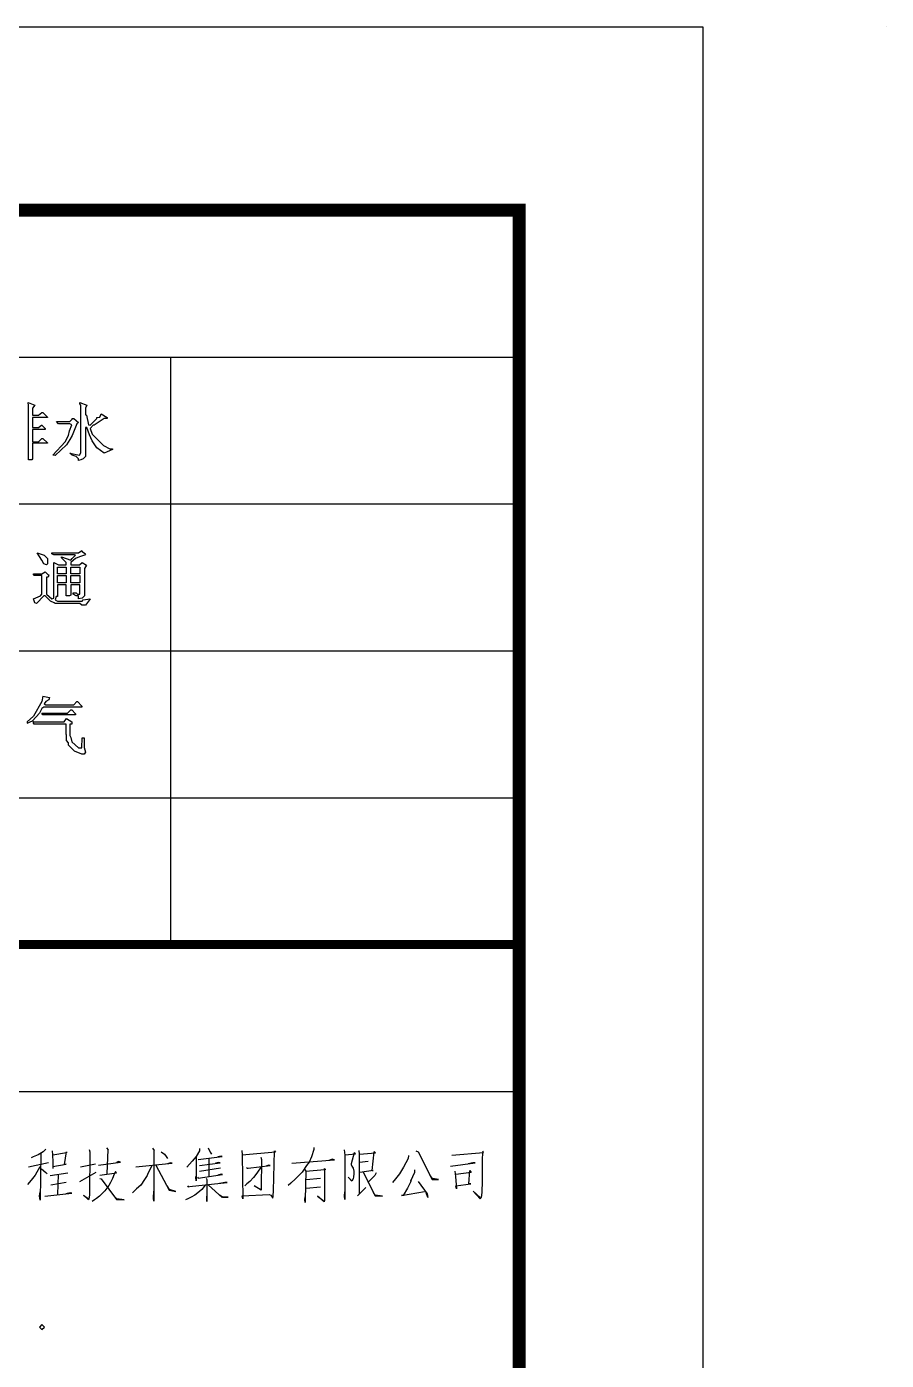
# Model space of a CAD drawing. Extents: x 74607 to 188346, y 27287 to 39167.
# Drawn here: x 115810 to 116747, y 37714 to 39167 of the extents above; entities that cross this region are included whole.
import ezdxf
from ezdxf.enums import TextEntityAlignment as Align

# ---------------------------------------------------------------- set-up
doc = ezdxf.new("R2010")
doc.units = 0
doc.header["$LTSCALE"] = 1000
doc.header["$MEASUREMENT"] = 0
doc.linetypes.add('DASHED2', pattern=[0.375, 0.25, -0.125])
doc.layers.add('DIM_LEAD', color=3, linetype='Continuous')
doc.layers.add('龙骨虚线', color=165, linetype='DASHED2')
doc.styles.get("Standard").update_dxf_attribs({"font": 'gbenor.shx', "bigfont": 'gbcbig.shx'})

# ---------------------------------------------------------------- blocks, each defined once
blk = doc.blocks.new('A1')
at = {"color": 94, "linetype": 'Continuous'}
for p, q in [((-80, 584), (-10, 584)), ((-80, 576), (-10, 576)), ((-29, 576), (-29, 544)), ((-80, 568), (-10, 568)), ((-80, 560), (-10, 560)), ((-80, 552), (-10, 552)), ((-80, 536), (-10, 536))]:
    blk.add_line(p, q, dxfattribs=at)
for points in [[(-841, 0), (-841, 594), (0, 594), (0, 0)], [(-35.996, 523.312), (-36.131, 523.166), (-35.996, 523.026), (-35.862, 523.166), (-35.996, 523.312)]]:
    blk.add_lwpolyline(points, close=True, dxfattribs=at)
at = {"color": 94, "linetype": 'Continuous', "const_width": 0.7}
blk.add_lwpolyline([(-816, 10), (-816, 584), (-10, 584), (-10, 10)], close=True, dxfattribs=at)
at = {"color": 94, "linetype": 'Continuous', "const_width": 0.5}
for points in [[(-10, 10), (-10, 584)], [(-80, 544), (-10, 544)]]:
    blk.add_lwpolyline(points, dxfattribs=at)
at = {"color": 94, "linetype": 'Continuous'}
for points in [[(-36.75, 573.537), (-36.375, 573.387), (-36.5, 573.213), (-36.5, 572.838), (-36.175, 572.838), (-36, 572.988), (-35.95, 572.988), (-35.7, 572.738), (-35.7, 572.713), (-36.5, 572.713), (-36.5, 572.162), (-36.175, 572.162), (-36.025, 572.287), (-36, 572.287), (-35.825, 572.113), (-35.825, 572.062), (-36.5, 572.062), (-36.5, 571.387), (-36.175, 571.387), (-36, 571.562), (-35.95, 571.562), (-35.7, 571.338), (-35.7, 571.312), (-36.5, 571.312), (-36.5, 570.463), (-36.55, 570.412), (-36.725, 570.412), (-36.725, 573.412), (-36.75, 573.463), (-36.75, 573.537)], [(-33.925, 573.537), (-33.55, 573.387), (-33.625, 573.213), (-33.625, 572.863), (-33.575, 572.838), (-33.45, 572.312), (-33.375, 572.287), (-33, 572.662), (-33, 572.713), (-32.85, 572.738), (-32.775, 572.912), (-32.45, 572.713), (-32.45, 572.662), (-32.6, 572.662), (-33.15, 572.287), (-33.2, 572.287), (-33.375, 572.113), (-33.25, 571.812), (-32.65, 571.188), (-32.3, 571.012), (-32.15, 571.012), (-32.15, 570.963), (-32.45, 570.838), (-32.6, 570.762), (-33, 571.062), (-33.25, 571.438), (-33.4, 571.762), (-33.55, 572.162), (-33.625, 572.162), (-33.625, 571.338), (-33.625, 570.588), (-33.75, 570.463), (-33.875, 570.412), (-34, 570.363), (-34, 570.463), (-34.125, 570.588), (-34.35, 570.662), (-34.475, 570.762), (-33.95, 570.662), (-33.875, 570.787), (-33.875, 573.387), (-33.925, 573.463), (-33.925, 573.537)], [(-34.35, 572.662), (-34.25, 572.662), (-34, 572.438), (-34.1, 572.363), (-34.35, 571.738), (-34.475, 571.512), (-34.65, 571.213), (-35.275, 570.637), (-35.4, 570.662), (-34.725, 571.387), (-34.55, 571.738), (-34.5, 571.988), (-34.375, 572.312), (-34.475, 572.363), (-35.1, 572.363), (-35.2, 572.488), (-34.475, 572.488), (-34.35, 572.613), (-34.35, 572.662)], [(-33.825, 565.463), (-33.8, 565.412), (-33.625, 565.287), (-33.675, 565.213), (-33.95, 565.113), (-34.175, 565.037), (-34.425, 564.812), (-34.425, 564.688), (-33.95, 564.688), (-33.8, 564.812), (-33.575, 564.662), (-33.675, 564.488), (-33.675, 563.637), (-33.675, 562.988), (-33.8, 562.863), (-34, 562.838), (-34, 562.988), (-34.125, 562.988), (-34.3, 563.088), (-34.3, 563.162), (-34.125, 563.162), (-34.05, 563.088), (-33.925, 563.088), (-33.925, 563.588), (-34.425, 563.588), (-34.425, 563.037), (-34.5, 562.988), (-34.675, 562.988), (-34.675, 563.588), (-35.15, 563.588), (-35.15, 562.963), (-35.225, 562.963), (-35.275, 562.787), (-35.15, 562.713), (-34.35, 562.713), (-33.8, 562.713), (-33.75, 562.787), (-33.375, 562.838), (-33.4, 562.787), (-33.625, 562.488), (-33.825, 562.488), (-33.925, 562.588), (-34.725, 562.588), (-35.275, 562.588), (-35.325, 562.613), (-35.525, 562.713), (-35.825, 562.988), (-35.9, 562.988), (-36.3, 562.588), (-36.375, 562.613), (-36.45, 562.838), (-36.075, 562.988), (-36, 563.088), (-36, 563.938), (-36, 564.113), (-36.425, 564.113), (-36.45, 564.137), (-36.45, 564.188), (-36, 564.188), (-35.825, 564.312), (-35.65, 564.137), (-35.625, 564.137), (-35.65, 564.012), (-35.75, 564.012), (-35.75, 563.213), (-35.75, 563.088), (-35.45, 562.838), (-35.35, 562.863), (-35.35, 563.713), (-35.35, 564.512), (-35.35, 564.812), (-35.1, 564.688), (-34.675, 564.688), (-34.675, 564.812), (-34.925, 565.062), (-34.925, 565.113), (-34.425, 564.938), (-34.35, 565.037), (-34.175, 565.213), (-34.225, 565.238), (-35.05, 565.238), (-35.35, 565.238), (-35.45, 565.287), (-35.45, 565.338), (-34.6, 565.338), (-34, 565.338), (-33.825, 565.463)], [(-36.25, 565.338), (-35.875, 565.213), (-35.7, 565.037), (-35.7, 564.738), (-35.75, 564.688), (-35.9, 564.738), (-36, 564.938), (-36.25, 565.338)], [(-35.15, 564.562), (-34.675, 564.562), (-34.675, 564.188), (-35.15, 564.188), (-35.15, 564.512), (-35.15, 564.562)], [(-34.425, 564.562), (-33.925, 564.562), (-33.925, 564.188), (-34.425, 564.188), (-34.425, 564.512), (-34.425, 564.562)], [(-35.15, 564.113), (-34.675, 564.113), (-34.675, 563.713), (-35.15, 563.713), (-35.15, 564.012), (-35.15, 564.113)], [(-34.425, 564.113), (-33.925, 564.113), (-33.925, 563.713), (-34.425, 563.713), (-34.425, 564.012), (-34.425, 564.113)], [(-35.95, 557.537), (-36, 557.238), (-36.45, 556.438), (-36.8, 556.137), (-36.8, 556.062), (-36.5, 556.188)], [(-35.95, 557.537), (-35.575, 557.463), (-35.625, 557.338), (-35.775, 557.238), (-35.875, 557.113), (-35.775, 557.062), (-34.975, 557.062), (-34.25, 557.062), (-34.1, 557.238), (-34.05, 557.238), (-33.825, 556.988), (-33.825, 556.938), (-34.65, 556.938), (-35.475, 556.938), (-35.9, 556.938), (-36, 556.863), (-36.125, 556.613), (-36.5, 556.188), (-36.45, 556.137), (-35.625, 556.137), (-34.8, 556.137), (-34.775, 556.137), (-34.65, 556.312), (-34.375, 556.137), (-34.375, 556.012), (-34.475, 556.012), (-34.475, 555.387), (-34.425, 555.287), (-34.375, 555.037), (-34, 554.713), (-33.825, 554.713), (-33.8, 555.262), (-33.7, 555.262), (-33.7, 554.738), (-33.625, 554.488), (-33.7, 554.363), (-33.825, 554.363), (-34.225, 554.537), (-34.55, 554.863), (-34.55, 554.988), (-34.65, 555.113), (-34.65, 555.412), (-34.675, 555.463), (-34.675, 556.012), (-35.525, 556.012), (-36.325, 556.012), (-36.425, 556.012), (-36.45, 556.062), (-36.45, 556.137)], [(-34.425, 556.787), (-34.375, 556.787), (-34.175, 556.562), (-34.175, 556.512), (-34.975, 556.512), (-35.775, 556.512), (-35.95, 556.512), (-36, 556.613), (-35.2, 556.613), (-34.6, 556.613), (-34.475, 556.738), (-34.425, 556.787)], [(-35.777, 532.863), (-35.934, 532.717), (-36.204, 532.555), (-36.473, 532.437), (-36.585, 532.387)], [(-36.047, 532.628), (-36.092, 530.076), (-36.136, 530.289), (-36.092, 530.524)], [(-35.441, 532.768), (-35.418, 532.555), (-35.396, 532.151), (-35.396, 531.798)], [(-35.396, 531.915), (-34.678, 532.033), (-34.768, 532.011), (-34.656, 532.717), (-34.656, 532.65), (-35.396, 532.532)], [(-33.422, 532.835), (-33.377, 532.717), (-33.399, 530.379), (-33.422, 530.216), (-33.467, 530.098), (-33.736, 530.356), (-33.467, 530.143)], [(-32.479, 532.931), (-32.39, 532.813), (-32.412, 532.835), (-32.457, 531.517)], [(-29.967, 532.908), (-29.877, 532.79), (-29.899, 532.835), (-29.899, 530.025), (-29.922, 530.194), (-29.899, 530.569)], [(-29.496, 532.717), (-29.316, 532.577), (-29.226, 532.459), (-29.159, 532.342)], [(-27.415, 532.886), (-27.415, 532.768), (-27.594, 532.459), (-27.819, 532.201), (-28.11, 531.871)], [(-26.944, 532.931), (-26.831, 532.695), (-26.764, 532.577)], [(-25.104, 532.79), (-25.082, 532.555), (-25.059, 530.143), (-25.082, 530.311), (-23.623, 530.379), (-23.534, 530.356), (-23.421, 530.194), (-23.399, 530.311), (-23.376, 530.592), (-23.332, 532.768), (-23.264, 532.695), (-25.082, 532.532)], [(-21.178, 532.953), (-21.178, 532.835), (-21.312, 532.437), (-21.447, 532.151), (-21.582, 531.966), (-21.828, 531.607), (-22.187, 531.231), (-22.434, 530.996), (-22.591, 530.878)], [(-19.54, 532.813), (-19.495, 532.532), (-19.495, 530.121), (-19.518, 530.311), (-19.495, 530.524)], [(-19.473, 532.555), (-18.918, 532.6), (-18.979, 532.65), (-19.159, 532.056), (-19.159, 532.011), (-19.114, 531.938), (-19.047, 531.82), (-19.002, 531.657), (-19.002, 531.517), (-19.024, 531.349), (-19.047, 531.231), (-19.114, 531.113), (-19.316, 531.326), (-19.114, 531.136)], [(-18.738, 532.79), (-18.716, 532.577), (-18.716, 530.407), (-18.805, 530.311), (-18.357, 530.76)], [(-18.693, 532.577), (-17.818, 532.65), (-17.908, 532.717), (-18.02, 531.702), (-17.953, 531.702), (-18.671, 531.584)], [(-16.023, 532.504), (-16.046, 532.342), (-16.293, 531.871), (-16.517, 531.517), (-16.741, 531.231), (-16.898, 531.04)], [(-15.62, 532.768), (-15.507, 532.717), (-14.745, 531.209), (-14.7, 531.209), (-14.386, 531.209), (-14.722, 531.254), (-14.857, 531.422)], [(-13.668, 532.532), (-11.94, 532.673), (-11.985, 532.745), (-12.008, 532.387), (-12.008, 531.068), (-12.03, 530.547), (-12.052, 530.311), (-12.097, 530.194), (-12.12, 530.143), (-12.501, 530.569), (-12.12, 530.216)], [(-36.114, 531.893), (-36.361, 531.444), (-36.585, 531.158), (-36.787, 530.923)], [(-35.643, 532.106), (-36.72, 531.871)], [(-33.893, 531.893), (-33.085, 532.056)], [(-32.906, 531.988), (-31.717, 532.151), (-31.829, 532.179), (-31.941, 532.129)], [(-30.034, 531.938), (-30.236, 531.467), (-30.258, 531.422), (-30.415, 531.209), (-30.617, 530.9), (-30.842, 530.687), (-31.066, 530.474)], [(-30.887, 531.893), (-28.895, 532.084), (-28.985, 532.106), (-29.159, 532.056)], [(-29.787, 531.988), (-29.069, 530.62), (-28.694, 530.547), (-29.053, 530.665), (-29.182, 530.855)], [(-27.594, 532.459), (-27.594, 531.136), (-27.617, 531.304), (-27.617, 531.371)], [(-27.482, 532.297), (-26.181, 532.459), (-26.226, 532.482), (-26.405, 532.437)], [(-27.415, 531.966), (-26.293, 532.106), (-26.383, 532.129), (-26.54, 532.084)], [(-26.271, 531.82), (-27.415, 531.635)], [(-26.899, 532.342), (-26.899, 531.371)], [(-24.05, 531.893), (-24.296, 531.54), (-24.476, 531.304), (-24.678, 531.091), (-24.835, 530.973), (-24.947, 530.855)], [(-24.857, 531.848), (-24.79, 531.82), (-24.767, 531.82), (-23.556, 531.966), (-23.646, 531.988), (-23.78, 531.938)], [(-24.072, 532.415), (-24.027, 532.297), (-24.05, 530.738), (-24.05, 530.62), (-24.431, 530.855), (-24.05, 530.665)], [(-22.389, 532.084), (-20.056, 532.269), (-20.191, 532.319)], [(-21.627, 531.657), (-20.595, 531.753), (-20.595, 531.798), (-20.55, 531.753), (-20.595, 531.725), (-20.595, 530.076), (-20.617, 529.98), (-20.976, 530.289), (-20.617, 530.025)], [(-20.191, 532.319), (-20.37, 532.246)], [(-18.222, 532.179), (-18.693, 532.129)], [(-13.735, 531.938), (-12.389, 532.106), (-12.524, 532.106), (-12.77, 532.056)], [(-36.024, 531.775), (-35.777, 531.584), (-35.71, 531.517)], [(-35.553, 531.422), (-34.588, 531.562)], [(-35.104, 531.467), (-35.149, 530.379)], [(-33.938, 531.091), (-33.04, 531.607)], [(-32.838, 531.444), (-31.941, 531.562), (-31.986, 531.635), (-32.053, 531.489), (-32.143, 531.254), (-32.255, 531.04), (-32.345, 530.878), (-32.457, 530.738), (-32.569, 530.592), (-32.726, 530.429), (-32.861, 530.289), (-33.018, 530.171), (-33.13, 530.098), (-33.265, 530.003)], [(-32.838, 531.254), (-32.771, 531.231), (-31.941, 530.121), (-31.515, 530.098), (-31.919, 530.143), (-32.053, 530.289)], [(-27.527, 531.326), (-27.482, 531.276), (-26.158, 531.467), (-26.226, 531.489), (-26.405, 531.444)], [(-27.056, 531.276), (-27.011, 531.209), (-27.011, 530.003), (-27.011, 530.171), (-27.011, 530.289)], [(-21.671, 531.753), (-21.627, 531.657), (-21.649, 530.098), (-21.649, 529.958), (-21.671, 530.098), (-21.649, 530.261)], [(-20.819, 531.254), (-21.604, 531.186)], [(-18.491, 531.607), (-17.841, 530.311), (-17.437, 530.289), (-17.841, 530.356), (-17.93, 530.502)], [(-17.796, 531.562), (-17.863, 531.422), (-18.244, 531.04)], [(-15.709, 531.725), (-15.709, 531.584), (-15.911, 531.113), (-15.889, 531.136), (-16.091, 530.738), (-16.315, 530.334), (-16.405, 530.334), (-15.148, 530.547)], [(-15.507, 531.091), (-15.014, 530.429), (-14.969, 530.216), (-15.059, 530.474)], [(-13.511, 531.657), (-13.466, 531.371), (-13.421, 530.687), (-13.443, 530.855), (-12.636, 530.973), (-12.748, 530.973), (-12.681, 531.702), (-12.613, 531.584), (-13.443, 531.467)], [(-35.845, 530.289), (-34.364, 530.452), (-34.454, 530.474), (-34.701, 530.429)], [(-34.678, 531.04), (-35.508, 530.9)], [(-27.101, 530.9), (-27.28, 530.665), (-27.505, 530.474), (-27.662, 530.356), (-27.863, 530.238), (-28.043, 530.143), (-28.178, 530.098)], [(-28.065, 530.855), (-28.021, 530.805), (-27.976, 530.827)], [(-27.953, 530.827), (-25.912, 531.04), (-26.024, 531.04), (-26.405, 530.973)], [(-26.921, 530.9), (-26.181, 530.216), (-26.158, 530.238), (-25.844, 530.238), (-26.181, 530.261), (-26.315, 530.356)], [(-21.604, 530.738), (-20.819, 530.805)]]:
    blk.add_lwpolyline(points, dxfattribs=at)
at = {"layer": '龙骨虚线', "color": 1}
blk.add_line((10, 594), (10, 594), dxfattribs=at)
at = {"color": 0, "linetype": 'ByBlock', "lineweight": -2}
blk.add_attdef('001', text='', height=3.888, dxfattribs=at).set_placement((-21.266, 23.555), align=Align.CENTER)
at = {"layer": 'DIM_LEAD', "color": 7, "linetype": 'Continuous', "lineweight": 0}
for tag, height, p in [('一层平面图', 3.24, (-45, 46.643)), ('比例', 2.916, (-54.958, 15.867))]:
    blk.add_attdef(tag, text='', height=height, dxfattribs=at).set_placement(p, align=Align.MIDDLE_CENTER)

msp = doc.modelspace()

# ---------------------------------------------------------------- block references
at = {"layer": '龙骨虚线', "xscale": 20, "yscale": 20, "zscale": 20}
msp.add_blockref('A1', (116546.8, 27287.2), dxfattribs=at)

doc.saveas('drawing.dxf')
